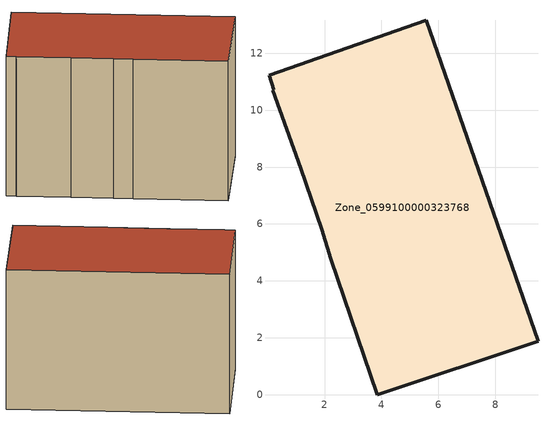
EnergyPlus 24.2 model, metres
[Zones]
Zone_0599100000323768
 floor ground (C_G): 1.9,5.81 1.17,7.95 0.18,10.7 0.22,10.72 0.05,11.23 5.58,13.16 9.5,1.87 3.85,0 2.21,4.78 z0
 wall outside (C_F): 9.5,1.87 5.58,13.16 0.05,11.23 0.22,10.72 0.18,10.7 1.17,7.95 1.9,5.81 2.21,4.78 3.85,0 9.5,1.87 z0:8.13
 roof outside (C_R): 1.17,7.95 1.9,5.81 2.21,4.78 3.85,0 9.5,1.87 5.58,13.16 0.05,11.23 0.22,10.72 0.18,10.7 z8.13
[BUILDING]
Pand.0599100000323768: North Axis=0; Terrain=City; Loads Convergence Tolerance Value=0.04; Temperature Convergence Tolerance Value=0.4; Solar Distribution=FullExterior; Maximum Number of Warmup Days=25; Minimum Number of Warmup Days=1
[Site:Location]
Rotterdam.The.Hague.AP_ZH_NLD Design_Conditions: Latitude=51.96; Longitude=4.45; Time Zone=1; Elevation=-4.5
[SITE:GROUNDTEMPERATURE:BUILDINGSURFACE]
18, 18, 18, 18, 18, 18, 18, 18, 18, 18, 18, 18
[MATERIAL] Thermal Absorptance=0.9; Solar Absorptance=0.7; Visible Absorptance=0.7
Name | Roughness | Thickness | Conductivity | Density | Specific Heat
G.TC.1975-1991 | MediumSmooth | 0.15 | 0.288461 | 540 | 1210
F.TC.1975-1991 | Rough | 0.3 | 0.230769 | 1920 | 840
R.TC.1975-1991 | MediumRough | 0.2 | 0.153846 | 1500 | 1000
[CONSTRUCTION]
C_G: G.TC.1975-1991
C_F: F.TC.1975-1991
C_R: R.TC.1975-1991
[ZONE]
Zone_0599100000323768: Type=1; Multiplier=1; Ceiling Height=Autocalculate; Volume=Autocalculate; Floor Area=autocalculate; Part of Total Floor Area=Yes
[ZONEINFILTRATION:DESIGNFLOWRATE]
Infil_Zone_0599100000323768: Zone or ZoneList or Space or SpaceList=Zone_0599100000323768; Schedule=AlwaysOn; Design Flow Rate Calculation Method=Flow/Area; Flow Rate per Floor Area=0.003; Constant Term Coefficient=1; Temperature Term Coefficient=0; Velocity Term Coefficient=0; Velocity Squared Term Coefficient=0
[HVACTEMPLATE:ZONE:IDEALLOADSAIRSYSTEM]
Zone_0599100000323768: Maximum Heating Supply Air Temperature=50; Minimum Cooling Supply Air Temperature=13; Maximum Heating Supply Air Humidity Ratio=0.0156; Minimum Cooling Supply Air Humidity Ratio=0.0077; Heating Limit=NoLimit; Cooling Limit=NoLimit; Dehumidification Control Type=ConstantSensibleHeatRatio; Cooling Sensible Heat Ratio=0.7; Dehumidification Setpoint=60; Humidification Control Type=None; Humidification Setpoint=30; Outdoor Air Method=None; Outdoor Air Flow Rate per Person=0.00944; Outdoor Air Flow Rate per Zone Floor Area=0; Outdoor Air Flow Rate per Zone=0; Demand Controlled Ventilation Type=None; Outdoor Air Economizer Type=NoEconomizer; Heat Recovery Type=None; Sensible Heat Recovery Effectiveness=0.7; Latent Heat Recovery Effectiveness=0.65
[ZONECONTROL:THERMOSTAT]
ThermostatControl_Zone_0599100000323768: Zone or ZoneList=Zone_0599100000323768; Control Type Schedule=DualSetpointControlType; Control 1=Thermostat_Zone_0599100000323768; Temperature Difference Between Cutout And Setpoint=0
[THERMOSTATSETPOINT:DUALSETPOINT]
Thermostat_Zone_0599100000323768: Heating Setpoint Temperature Schedule=HeatingSetpoint_Zone_0599100000323768; Cooling Setpoint Temperature Schedule=CoolingSetpoint_Zone_0599100000323768
[SCHEDULE:COMPACT]
HeatingSetpoint_Zone_0599100000323768: Through: 12/31, For: AllDays, Until: 24:00, 21
CoolingSetpoint_Zone_0599100000323768: Through: 12/31, For: AllDays, Until: 24:00, 24
DualSetpointControlType: Through: 12/31, For: AllDays, Until: 24:00, 4
AlwaysOn: Through: 12/31, For: AllDays, Until: 24:00, 1
